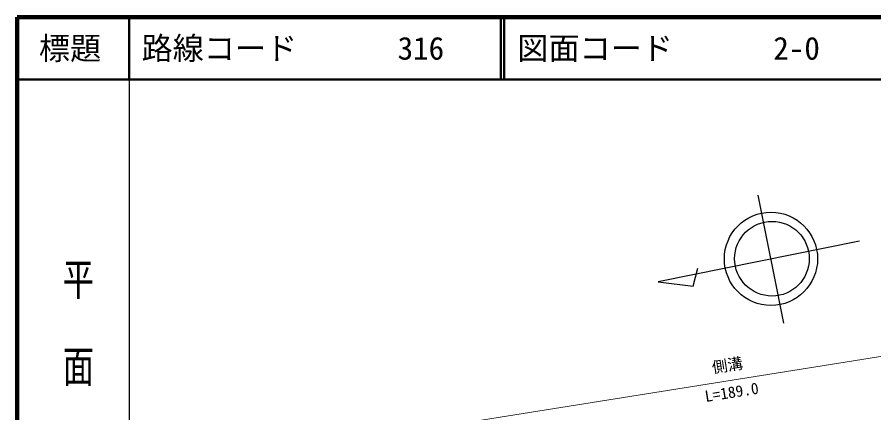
# Model space of a CAD drawing. Units: millimetres, scale not verified. Extents: x 40000 to 680000, y 20000 to 380000.
# Drawn here: x 40000 to 177678, y 316428 to 380000 of the extents above; entities that cross this region are included whole.
import ezdxf
from ezdxf.enums import TextEntityAlignment as Align

# ---------------------------------------------------------------- set-up
doc = ezdxf.new("R2010")
doc.units = ezdxf.units.MM
doc.header["$LTSCALE"] = 1000
for name, color, linetype, lineweight in [('M-BMK-SRVR', 3, 'Continuous', 25), ('M-STR-HTXT', 7, 'Continuous', 13), ('M-TTL', 2, 'Continuous', 140), ('M-TTL-BAND', 7, 'Continuous', 25), ('M-TTL-LINE', 7, 'Continuous', 50)]:
    doc.layers.add(name, color=color, linetype=linetype, lineweight=lineweight)
doc.layers.add('M-TTL-TXT', color=7, linetype='Continuous')
doc.styles.add('@ＭＳ ゴシック', font='')
doc.styles.add('ＭＳ ゴシック', font='')
doc.styles.get('@ＭＳ ゴシック').set_extended_font_data('@MS Gothic')
doc.styles.get('ＭＳ ゴシック').set_extended_font_data('MS Gothic')

msp = doc.modelspace()

# ---------------------------------------------------------------- linework, layer by layer
at = {"layer": 'M-BMK-SRVR'}
for p, q in [((163229, 330847), (159074, 351413)), ((175352, 343999), (143005, 337464)), ((148623, 336759), (149411, 339651)), ((143005, 337464), (148623, 336759))]:
    msp.add_line(p, q, dxfattribs=at)
for centre, radius in [((161143, 341172), 7493), ((161300, 341194), 5995)]:
    msp.add_circle(centre, radius, dxfattribs=at)
at = {"layer": 'M-STR-HTXT'}
msp.add_line((61208, 306764), (247855, 336527), dxfattribs=at)
at = {"layer": 'M-TTL'}
for p, q in [((40000, 380000), (40000, 20000)), ((680000, 380000), (40000, 380000))]:
    msp.add_line(p, q, dxfattribs=at)
at = {"layer": 'M-TTL-BAND'}
msp.add_line((58000, 370000), (58000, 20000), dxfattribs=at)
at = {"layer": 'M-TTL-LINE'}
for p, q in [((58000, 380000), (58000, 370000)), ((117750, 380000), (117750, 370000)), ((118250, 380000), (118250, 370000)), ((40000, 370000), (680000, 370000))]:
    msp.add_line(p, q, dxfattribs=at)

# ---------------------------------------------------------------- texts
at = {"layer": 'M-STR-HTXT', "style": 'ＭＳ ゴシック'}
msp.add_text('側溝', height=1833, rotation=9.06, dxfattribs=at).set_placement((154374, 322633), align=Align.BOTTOM_CENTER)
at = {"layer": 'M-STR-HTXT', "style": '@ＭＳ ゴシック'}
msp.add_text('L=189.0', height=1833, rotation=9.06, dxfattribs=at).set_placement((154689, 320658), align=Align.TOP_CENTER)
at = {"layer": 'M-TTL-BAND', "style": '@ＭＳ ゴシック', "width": 1.4}
msp.add_text('平  面  図', height=3666, rotation=270, dxfattribs=at).set_placement((49777, 306475), align=Align.MIDDLE_RIGHT)
at = {"layer": 'M-TTL-TXT', "style": 'ＭＳ ゴシック'}
msp.add_text('標題', height=3666, dxfattribs=at).set_placement((48500, 375000), align=Align.MIDDLE_CENTER)
for s, p in [('路線コード', (60000, 375000)), ('316', (101142, 375000)), ('図面コード', (120380, 375000)), ('2-0', (161521, 375000))]:
    msp.add_text(s, height=3666, dxfattribs=at).set_placement(p, align=Align.MIDDLE_LEFT)

doc.saveas('drawing.dxf')
